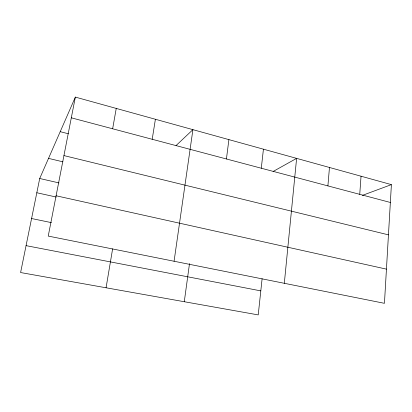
<?xml version="1.0" encoding="UTF-8"?>
<svg xmlns="http://www.w3.org/2000/svg" width="412" height="412" viewBox="0 0 412 412"><rect width="100%" height="100%" fill="white"/><g stroke="black" fill="none" stroke-linecap="round" stroke-linejoin="round"><path stroke-width="0.62" d="M391.4 184.622L384.442 303.32L48.235 236.086L75.35 97.098L391.4 184.622L362.411 195.376M359.743 194.346L361.036 176.218M327.906 185.9L329.466 167.473M284.311 283.296L296.614 158.373L273.146 171.464M262.109 278.739L258.226 314.902L20.6 272.548L39.712 178.494L75.35 97.098M261.29 168.225L263.433 149.185M226.43 158.975L228.897 139.622M184.277 301.723L189.505 263.572M174.075 261.249L192.914 129.656L176.027 145.585M152.203 139.282L155.396 119.269M106.064 287.782L112.62 248.843M112.646 128.786L116.246 108.423M26.069 245.645L260.806 290.882M31.58 218.52L51.454 222.645M56.099 195.777L386.446 269.134M36.817 192.749L56.243 197.049M39.712 178.494L58.998 182.918M48.523 158.368L62.902 161.828M63.942 155.587L388.454 234.855M60.214 131.675L68.31 133.751M71.307 117.817L390.355 202.467"/></g></svg>
